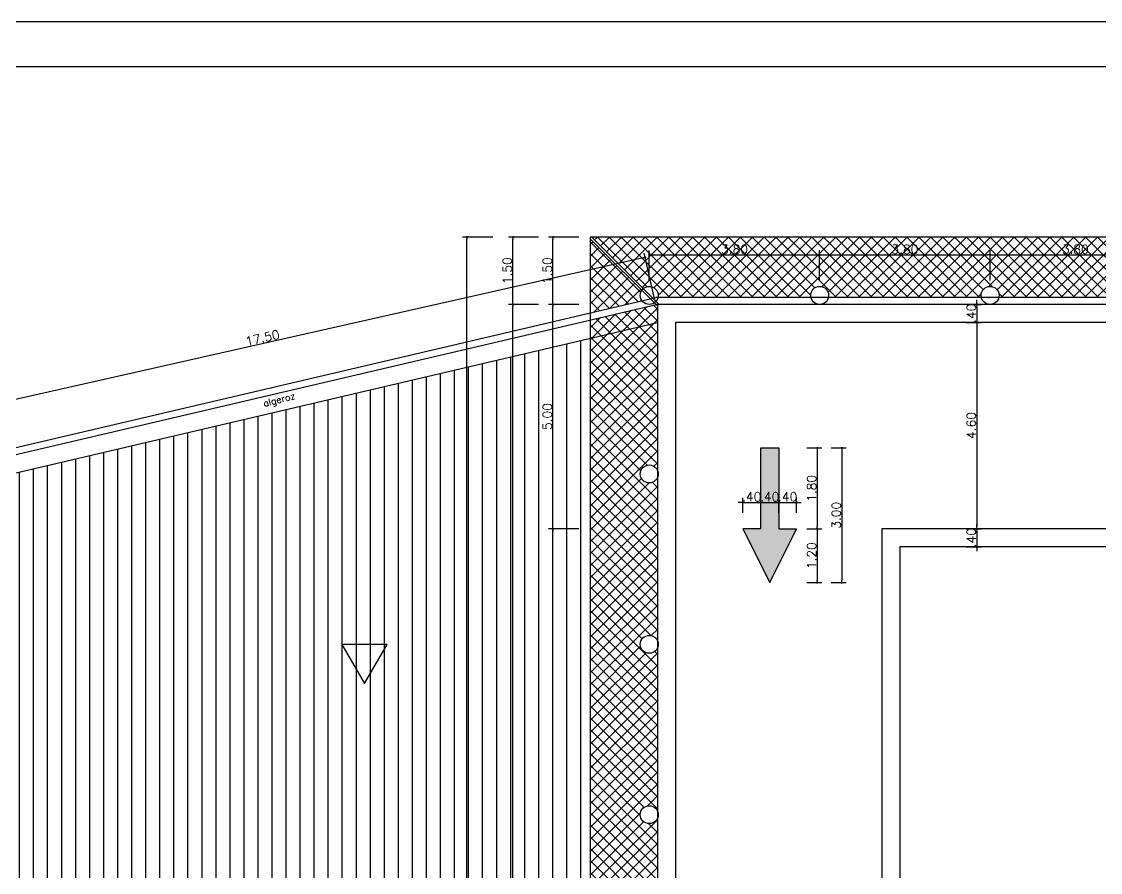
# Model space of a CAD drawing. Header units: millimetres. Extents: x 682 to 1119, y 341 to 434.
# Drawn here: x 819.82 to 843.85, y 406.21 to 425.17 of the extents above; entities that cross this region are included whole.
import ezdxf
from ezdxf.enums import TextEntityAlignment as Align

# ---------------------------------------------------------------- set-up
doc = ezdxf.new("R2010")
doc.units = ezdxf.units.MM
for name, color, linetype in [('AR-ALVENARIA_EM_VISTA-001-C', 1, 'Continuous'), ('AR-ALVENARIA_EM_VISTA-002-C', 2, 'Continuous'), ('AR-ALVENARIA_EM_VISTA-004-C', 4, 'Continuous'), ('AR-COBERTURA_EM_VISTA-002-C', 2, 'Continuous'), ('AR-COTAS-001-C', 1, 'Continuous'), ('AR-PISO_EM_PLANTA-001-C', 1, 'Continuous'), ('hatch', 253, 'Continuous'), ('Linha fina', 8, 'Continuous'), ('PENA_2', 2, 'Continuous'), ('PENA_4', 4, 'Continuous'), ('PENA_6', 5, 'Continuous')]:
    doc.layers.add(name, color=color, linetype=linetype)
for name, color, linetype, lineweight in [('AR-UNIDADE_TEXTO-002', 2, 'Continuous', 20), ('AR-UNIDADE_TEXTO_002', 2, 'Continuous', 20), ('REG60-100', 2, 'Continuous', 20)]:
    doc.layers.add(name, color=color, linetype=linetype, lineweight=lineweight)
doc.styles.add('REGUA60', font='simplex.shx')
doc.styles.add('REGUA80', font='simplex.shx')
doc.styles.add('ROMANS', font='romans')
doc.dimstyles.new('ISO-25_WS', dxfattribs={"dimscale": 0.282828, "dimtxt": 0.8, "dimasz": 2, "dimexe": 0.1, "dimexo": 0.625, "dimgap": 0.325, "dimtad": 1, "dimzin": 4, "dimdsep": 46, "dimtxsty": 'Standard', "dimsah": 1, "dimcen": 2.5, "dimadec": 0, "dimazin": 0, "dimtfac": 1, "dimtdec": 0, "dimtmove": 2, "dimatfit": 3, "dimfxl": 1, "dimtolj": 1, "dimtzin": 0, "dimarcsym": 0})

# ---------------------------------------------------------------- blocks, each defined once
blk = doc.blocks.new('_DOT')
at = {"color": 0, "linetype": 'ByBlock'}
blk.add_line((-0.5, 0), (-1, 0), dxfattribs=at)
at = {"color": 0, "linetype": 'ByBlock', "const_width": 0.5}
blk.add_lwpolyline([(-0.25, 0, 1), (0.25, 0, 1)], format="xyb", close=True, dxfattribs=at)
blk = doc.blocks.new('*D196')
at = {"layer": 'AR-COTAS-001-C', "color": 1, "lineweight": -2}
for p, q in [((830.314, 420.367), (829.639, 420.367)), ((829.739, 387.417), (829.739, 420.317)), ((830.532, 387.367), (829.639, 387.367))]:
    blk.add_line(p, q, dxfattribs=at)
at = {"layer": 'DEFPOINTS', "color": 0}
for p in [(829.739, 420.367), (830.414, 420.367), (830.632, 387.367)]:
    blk.add_point(p, dxfattribs=at)
at = {"layer": 'AR-COTAS-001-C', "color": 1, "lineweight": -2, "xscale": 0.05, "yscale": 0.05, "zscale": 0.05}
for p, rotation in [((829.739, 420.367), 90), ((829.739, 387.367), 270)]:
    blk.add_blockref('_DOT', p, dxfattribs=dict(at, rotation=rotation))
at = {"layer": 'AR-COTAS-001-C', "color": 3, "insert": (829.614, 403.867), "char_height": 0.2, "attachment_point": 5, "rotation": 90, "style": 'ROMANS'}
blk.add_mtext('\\A1;33.00', dxfattribs=at)
blk = doc.blocks.new('*D193')
at = {"layer": 'AR-COTAS-001-C', "color": 1, "lineweight": -2}
for p, q in [((831.337, 418.867), (830.663, 418.867)), ((830.763, 388.917), (830.763, 418.817)), ((831.556, 388.867), (830.663, 388.867))]:
    blk.add_line(p, q, dxfattribs=at)
at = {"layer": 'DEFPOINTS', "color": 0}
for p in [(830.763, 418.867), (831.437, 418.867), (831.656, 388.867)]:
    blk.add_point(p, dxfattribs=at)
at = {"layer": 'AR-COTAS-001-C', "color": 1, "lineweight": -2, "xscale": 0.05, "yscale": 0.05, "zscale": 0.05}
for p, rotation in [((830.763, 418.867), 90), ((830.763, 388.867), 270)]:
    blk.add_blockref('_DOT', p, dxfattribs=dict(at, rotation=rotation))
at = {"layer": 'AR-COTAS-001-C', "color": 3, "insert": (830.638, 403.867), "char_height": 0.2, "attachment_point": 5, "rotation": 90, "style": 'ROMANS'}
blk.add_mtext('\\A1;30.00', dxfattribs=at)
blk = doc.blocks.new('*D181')
at = {"layer": 'AR-COTAS-001-C', "color": 1, "lineweight": -2}
for p, q in [((816.856, 415.014), (815.684, 414.739)), ((821.934, 388.491), (815.793, 414.713)), ((823.021, 388.694), (821.848, 388.419))]:
    blk.add_line(p, q, dxfattribs=at)
at = {"layer": 'DEFPOINTS', "color": 0}
for p in [(816.954, 415.037), (815.781, 414.762), (823.118, 388.717)]:
    blk.add_point(p, dxfattribs=at)
at = {"layer": 'AR-COTAS-001-C', "color": 1, "lineweight": -2, "xscale": 0.05, "yscale": 0.05, "zscale": 0.05}
for p, rotation in [((815.781, 414.762), 103.1822715737634), ((821.946, 388.442), 283.1822715737634)]:
    blk.add_blockref('_DOT', p, dxfattribs=dict(at, rotation=rotation))
at = {"layer": 'AR-COTAS-001-C', "color": 3, "insert": (818.985, 401.631), "char_height": 0.2, "attachment_point": 5, "rotation": 283.1823, "style": 'ROMANS'}
blk.add_mtext('\\A1;27.00', dxfattribs=at)
blk = doc.blocks.new('*D236')
at = {"layer": 'AR-COTAS-001-C', "color": 1, "lineweight": -2}
for p, q in [((835.884, 414.22), (835.884, 414.554)), ((836.284, 414.22), (836.284, 414.554)), ((835.834, 414.454), (835.784, 414.454)), ((835.884, 414.454), (836.284, 414.454)), ((836.334, 414.454), (836.384, 414.454))]:
    blk.add_line(p, q, dxfattribs=at)
at = {"layer": 'DEFPOINTS', "color": 0}
for p in [(836.284, 414.454), (835.884, 414.12), (836.284, 414.12)]:
    blk.add_point(p, dxfattribs=at)
at = {"layer": 'AR-COTAS-001-C', "color": 1, "lineweight": -2, "xscale": 0.05, "yscale": 0.05, "zscale": 0.05}
blk.add_blockref('_DOT', (835.884, 414.454), dxfattribs=at)
at = {"layer": 'AR-COTAS-001-C', "color": 1, "lineweight": -2, "xscale": 0.05, "yscale": 0.05, "zscale": 0.05, "rotation": 180}
blk.add_blockref('_DOT', (836.284, 414.454), dxfattribs=at)
at = {"layer": 'AR-COTAS-001-C', "color": 3, "insert": (836.084, 414.579), "char_height": 0.2, "attachment_point": 5, "style": 'ROMANS'}
blk.add_mtext('\\A1;.40', dxfattribs=at)
blk = doc.blocks.new('*D234')
at = {"layer": 'AR-COTAS-001-C', "color": 1, "lineweight": -2}
for p, q in [((836.284, 414.22), (836.284, 414.554)), ((836.684, 414.22), (836.684, 414.554)), ((836.234, 414.454), (836.184, 414.454)), ((836.284, 414.454), (836.684, 414.454)), ((836.734, 414.454), (836.784, 414.454))]:
    blk.add_line(p, q, dxfattribs=at)
at = {"layer": 'DEFPOINTS', "color": 0}
for p in [(836.684, 414.454), (836.284, 414.12), (836.684, 414.12)]:
    blk.add_point(p, dxfattribs=at)
at = {"layer": 'AR-COTAS-001-C', "color": 1, "lineweight": -2, "xscale": 0.05, "yscale": 0.05, "zscale": 0.05}
blk.add_blockref('_DOT', (836.284, 414.454), dxfattribs=at)
at = {"layer": 'AR-COTAS-001-C', "color": 1, "lineweight": -2, "xscale": 0.05, "yscale": 0.05, "zscale": 0.05, "rotation": 180}
blk.add_blockref('_DOT', (836.684, 414.454), dxfattribs=at)
at = {"layer": 'AR-COTAS-001-C', "color": 3, "insert": (836.484, 414.579), "char_height": 0.2, "attachment_point": 5, "style": 'ROMANS'}
blk.add_mtext('\\A1;.40', dxfattribs=at)
blk = doc.blocks.new('*D195')
at = {"layer": 'AR-COTAS-001-C', "color": 1, "lineweight": -2}
for p, q in [((833.801, 419.396), (833.801, 420.071)), ((837.596, 419.396), (837.596, 420.071)), ((833.851, 419.971), (837.546, 419.971))]:
    blk.add_line(p, q, dxfattribs=at)
at = {"layer": 'DEFPOINTS', "color": 0}
for p in [(837.596, 419.971), (833.801, 419.296), (837.596, 419.296)]:
    blk.add_point(p, dxfattribs=at)
at = {"layer": 'AR-COTAS-001-C', "color": 1, "lineweight": -2, "xscale": 0.05, "yscale": 0.05, "zscale": 0.05, "rotation": 180}
blk.add_blockref('_DOT', (833.801, 419.971), dxfattribs=at)
at = {"layer": 'AR-COTAS-001-C', "color": 1, "lineweight": -2, "xscale": 0.05, "yscale": 0.05, "zscale": 0.05}
blk.add_blockref('_DOT', (837.596, 419.971), dxfattribs=at)
at = {"layer": 'AR-COTAS-001-C', "color": 3, "insert": (835.699, 420.096), "char_height": 0.2, "attachment_point": 5, "style": 'ROMANS'}
blk.add_mtext('\\A1;3.80', dxfattribs=at)
blk = doc.blocks.new('*D186')
at = {"layer": 'AR-COTAS-001-C', "color": 1, "lineweight": -2}
for p, q in [((832.23, 413.867), (831.556, 413.867)), ((831.656, 393.917), (831.656, 413.817)), ((832.23, 393.867), (831.556, 393.867))]:
    blk.add_line(p, q, dxfattribs=at)
at = {"layer": 'DEFPOINTS', "color": 0}
for p in [(831.656, 413.867), (832.33, 413.867), (832.33, 393.867)]:
    blk.add_point(p, dxfattribs=at)
at = {"layer": 'AR-COTAS-001-C', "color": 1, "lineweight": -2, "xscale": 0.05, "yscale": 0.05, "zscale": 0.05}
for p, rotation in [((831.656, 413.867), 90), ((831.656, 393.867), 270)]:
    blk.add_blockref('_DOT', p, dxfattribs=dict(at, rotation=rotation))
at = {"layer": 'AR-COTAS-001-C', "color": 3, "insert": (831.531, 403.867), "char_height": 0.2, "attachment_point": 5, "rotation": 90, "style": 'ROMANS'}
blk.add_mtext('\\A1;20.00', dxfattribs=at)
blk = doc.blocks.new('*D182')
at = {"layer": 'AR-COTAS-001-C', "color": 1, "lineweight": -2}
for p, q in [((833.925, 418.964), (833.689, 420.01)), ((833.662, 419.902), (816.767, 416.094)), ((816.932, 415.134), (816.696, 416.18))]:
    blk.add_line(p, q, dxfattribs=at)
at = {"layer": 'DEFPOINTS', "color": 0}
for p in [(833.947, 418.867), (816.718, 416.083), (816.954, 415.037)]:
    blk.add_point(p, dxfattribs=at)
at = {"layer": 'AR-COTAS-001-C', "color": 1, "lineweight": -2, "xscale": 0.05, "yscale": 0.05, "zscale": 0.05}
for p, rotation in [((833.711, 419.913), 12.70188834026774), ((816.718, 416.083), 192.7018883402677)]:
    blk.add_blockref('_DOT', p, dxfattribs=dict(at, rotation=rotation))
at = {"layer": 'AR-COTAS-001-C', "color": 3, "insert": (825.187, 418.12), "char_height": 0.2, "attachment_point": 5, "rotation": 12.7019, "style": 'ROMANS'}
blk.add_mtext('\\A1;17.50', dxfattribs=at)
blk = doc.blocks.new('*D187')
at = {"layer": 'AR-COTAS-001-C', "color": 1, "lineweight": -2}
for p, q in [((832.23, 418.867), (831.556, 418.867)), ((831.656, 413.917), (831.656, 418.817)), ((832.23, 413.867), (831.556, 413.867))]:
    blk.add_line(p, q, dxfattribs=at)
at = {"layer": 'DEFPOINTS', "color": 0}
for p in [(831.656, 418.867), (832.33, 418.867), (832.33, 413.867)]:
    blk.add_point(p, dxfattribs=at)
at = {"layer": 'AR-COTAS-001-C', "color": 1, "lineweight": -2, "xscale": 0.05, "yscale": 0.05, "zscale": 0.05}
for p, rotation in [((831.656, 418.867), 90), ((831.656, 413.867), 270)]:
    blk.add_blockref('_DOT', p, dxfattribs=dict(at, rotation=rotation))
at = {"layer": 'AR-COTAS-001-C', "color": 3, "insert": (831.531, 416.367), "char_height": 0.2, "attachment_point": 5, "rotation": 90, "style": 'ROMANS'}
blk.add_mtext('\\A1;5.00', dxfattribs=at)
blk = doc.blocks.new('INDUNI1')
at = {"color": 0, "style": 'REGUA80', "flags": 8}
blk.add_attdef('NOME2', text='', height=1.8, dxfattribs=at).set_placement((0, -3.53), align=Align.CENTER)
at = {"layer": 'AR-UNIDADE_TEXTO_002', "style": 'REGUA60', "width": 1.2}
blk.add_attdef('AREA', text='', height=1.2, dxfattribs=at).set_placement((0, -5.8), align=Align.CENTER)
at = {"layer": 'AR-UNIDADE_TEXTO_002', "style": 'REGUA60', "width": 1.2, "flags": 8}
for tag, p in [('PISO', (0, -7.94)), ('REVPAR', (0, -9.97)), ('PEDIR', (0, -12.07))]:
    blk.add_attdef(tag, text='', height=1.2, dxfattribs=at).set_placement(p, align=Align.CENTER)
at = {"layer": 'REG60-100', "color": 0, "style": 'REGUA80', "flags": 8}
blk.add_attdef('NOME1', text='', height=1.8, dxfattribs=at).set_placement((0, -0.55), align=Align.CENTER)
blk = doc.blocks.new('*D207')
at = {"layer": 'AR-COTAS-001-C', "color": 1, "lineweight": -2}
for p, q in [((832.23, 420.367), (831.556, 420.367)), ((831.656, 418.917), (831.656, 420.317)), ((832.23, 418.867), (831.556, 418.867))]:
    blk.add_line(p, q, dxfattribs=at)
at = {"layer": 'DEFPOINTS', "color": 0}
for p in [(831.656, 420.367), (832.33, 420.367), (832.33, 418.867)]:
    blk.add_point(p, dxfattribs=at)
at = {"layer": 'AR-COTAS-001-C', "color": 1, "lineweight": -2, "xscale": 0.05, "yscale": 0.05, "zscale": 0.05}
for p, rotation in [((831.656, 420.367), 90), ((831.656, 418.867), 270)]:
    blk.add_blockref('_DOT', p, dxfattribs=dict(at, rotation=rotation))
at = {"layer": 'AR-COTAS-001-C', "color": 3, "insert": (831.531, 419.617), "char_height": 0.2, "attachment_point": 5, "rotation": 90, "style": 'ROMANS'}
blk.add_mtext('\\A1;1.50', dxfattribs=at)
blk = doc.blocks.new('*D205')
at = {"layer": 'AR-COTAS-001-C', "color": 1, "lineweight": -2}
for p, q in [((831.337, 420.367), (830.663, 420.367)), ((830.763, 418.917), (830.763, 420.317)), ((831.337, 418.867), (830.663, 418.867))]:
    blk.add_line(p, q, dxfattribs=at)
at = {"layer": 'DEFPOINTS', "color": 0}
for p in [(830.763, 420.367), (831.437, 420.367), (831.437, 418.867)]:
    blk.add_point(p, dxfattribs=at)
at = {"layer": 'AR-COTAS-001-C', "color": 1, "lineweight": -2, "xscale": 0.05, "yscale": 0.05, "zscale": 0.05}
for p, rotation in [((830.763, 420.367), 90), ((830.763, 418.867), 270)]:
    blk.add_blockref('_DOT', p, dxfattribs=dict(at, rotation=rotation))
at = {"layer": 'AR-COTAS-001-C', "color": 3, "insert": (830.638, 419.617), "char_height": 0.2, "attachment_point": 5, "rotation": 90, "style": 'ROMANS'}
blk.add_mtext('\\A1;1.50', dxfattribs=at)
blk = doc.blocks.new('*D241')
at = {"layer": 'AR-COTAS-001-C', "color": 1, "lineweight": -2}
for p, q in [((840.863, 418.467), (841.197, 418.467)), ((841.097, 418.417), (841.097, 413.917)), ((840.863, 413.867), (841.197, 413.867))]:
    blk.add_line(p, q, dxfattribs=at)
at = {"layer": 'DEFPOINTS', "color": 0}
for p in [(840.763, 418.467), (840.763, 413.867), (841.097, 413.867)]:
    blk.add_point(p, dxfattribs=at)
at = {"layer": 'AR-COTAS-001-C', "color": 1, "lineweight": -2, "xscale": 0.05, "yscale": 0.05, "zscale": 0.05}
for p, rotation in [((841.097, 418.467), 90), ((841.097, 413.867), 270)]:
    blk.add_blockref('_DOT', p, dxfattribs=dict(at, rotation=rotation))
at = {"layer": 'AR-COTAS-001-C', "color": 3, "insert": (840.972, 416.167), "char_height": 0.2, "attachment_point": 5, "rotation": 90, "style": 'ROMANS'}
blk.add_mtext('\\A1;4.60', dxfattribs=at)
blk = doc.blocks.new('*D239')
at = {"layer": 'AR-COTAS-001-C', "color": 1, "lineweight": -2}
for p, q in [((837.856, 415.667), (838.189, 415.667)), ((838.089, 415.617), (838.089, 412.717)), ((837.856, 412.667), (838.189, 412.667))]:
    blk.add_line(p, q, dxfattribs=at)
at = {"layer": 'DEFPOINTS', "color": 0}
for p in [(837.756, 415.667), (837.756, 412.667), (838.089, 412.667)]:
    blk.add_point(p, dxfattribs=at)
at = {"layer": 'AR-COTAS-001-C', "color": 1, "lineweight": -2, "xscale": 0.05, "yscale": 0.05, "zscale": 0.05}
for p, rotation in [((838.089, 415.667), 90), ((838.089, 412.667), 270)]:
    blk.add_blockref('_DOT', p, dxfattribs=dict(at, rotation=rotation))
at = {"layer": 'AR-COTAS-001-C', "color": 3, "insert": (837.964, 414.167), "char_height": 0.2, "attachment_point": 5, "rotation": 90, "style": 'ROMANS'}
blk.add_mtext('\\A1;3.00', dxfattribs=at)
blk = doc.blocks.new('*D238')
at = {"layer": 'AR-COTAS-001-C', "color": 1, "lineweight": -2}
for p, q in [((837.31, 415.667), (837.644, 415.667)), ((837.544, 415.617), (837.544, 413.917)), ((837.31, 413.867), (837.644, 413.867))]:
    blk.add_line(p, q, dxfattribs=at)
at = {"layer": 'DEFPOINTS', "color": 0}
for p in [(837.21, 415.667), (837.21, 413.867), (837.544, 413.867)]:
    blk.add_point(p, dxfattribs=at)
at = {"layer": 'AR-COTAS-001-C', "color": 1, "lineweight": -2, "xscale": 0.05, "yscale": 0.05, "zscale": 0.05}
for p, rotation in [((837.544, 415.667), 90), ((837.544, 413.867), 270)]:
    blk.add_blockref('_DOT', p, dxfattribs=dict(at, rotation=rotation))
at = {"layer": 'AR-COTAS-001-C', "color": 3, "insert": (837.419, 414.767), "char_height": 0.2, "attachment_point": 5, "rotation": 90, "style": 'ROMANS'}
blk.add_mtext('\\A1;1.80', dxfattribs=at)
blk = doc.blocks.new('*D240')
at = {"layer": 'AR-COTAS-001-C', "color": 1, "lineweight": -2}
for p, q in [((840.863, 413.867), (841.197, 413.867)), ((841.097, 413.917), (841.097, 413.967)), ((841.097, 413.867), (841.097, 413.467)), ((840.863, 413.467), (841.197, 413.467)), ((841.097, 413.417), (841.097, 413.367))]:
    blk.add_line(p, q, dxfattribs=at)
at = {"layer": 'DEFPOINTS', "color": 0}
for p in [(840.763, 413.867), (840.763, 413.467), (841.097, 413.467)]:
    blk.add_point(p, dxfattribs=at)
at = {"layer": 'AR-COTAS-001-C', "color": 1, "lineweight": -2, "xscale": 0.05, "yscale": 0.05, "zscale": 0.05}
for p, rotation in [((841.097, 413.867), 270), ((841.097, 413.467), 90)]:
    blk.add_blockref('_DOT', p, dxfattribs=dict(at, rotation=rotation))
at = {"layer": 'AR-COTAS-001-C', "color": 3, "insert": (840.972, 413.667), "char_height": 0.2, "attachment_point": 5, "rotation": 90, "style": 'ROMANS'}
blk.add_mtext('\\A1;.40', dxfattribs=at)
blk = doc.blocks.new('*D237')
at = {"layer": 'AR-COTAS-001-C', "color": 1, "lineweight": -2}
for p, q in [((837.31, 413.867), (837.644, 413.867)), ((837.544, 413.817), (837.544, 412.717)), ((837.31, 412.667), (837.644, 412.667))]:
    blk.add_line(p, q, dxfattribs=at)
at = {"layer": 'DEFPOINTS', "color": 0}
for p in [(837.21, 413.867), (837.21, 412.667), (837.544, 412.667)]:
    blk.add_point(p, dxfattribs=at)
at = {"layer": 'AR-COTAS-001-C', "color": 1, "lineweight": -2, "xscale": 0.05, "yscale": 0.05, "zscale": 0.05}
for p, rotation in [((837.544, 413.867), 90), ((837.544, 412.667), 270)]:
    blk.add_blockref('_DOT', p, dxfattribs=dict(at, rotation=rotation))
at = {"layer": 'AR-COTAS-001-C', "color": 3, "insert": (837.419, 413.267), "char_height": 0.2, "attachment_point": 5, "rotation": 90, "style": 'ROMANS'}
blk.add_mtext('\\A1;1.20', dxfattribs=at)
blk = doc.blocks.new('*D235')
at = {"layer": 'AR-COTAS-001-C', "color": 1, "lineweight": -2}
for p, q in [((836.684, 414.22), (836.684, 414.554)), ((837.084, 414.22), (837.084, 414.554)), ((836.634, 414.454), (836.584, 414.454)), ((836.684, 414.454), (837.084, 414.454)), ((837.134, 414.454), (837.184, 414.454))]:
    blk.add_line(p, q, dxfattribs=at)
at = {"layer": 'DEFPOINTS', "color": 0}
for p in [(837.084, 414.454), (836.684, 414.12), (837.084, 414.12)]:
    blk.add_point(p, dxfattribs=at)
at = {"layer": 'AR-COTAS-001-C', "color": 1, "lineweight": -2, "xscale": 0.05, "yscale": 0.05, "zscale": 0.05}
blk.add_blockref('_DOT', (836.684, 414.454), dxfattribs=at)
at = {"layer": 'AR-COTAS-001-C', "color": 1, "lineweight": -2, "xscale": 0.05, "yscale": 0.05, "zscale": 0.05, "rotation": 180}
blk.add_blockref('_DOT', (837.084, 414.454), dxfattribs=at)
at = {"layer": 'AR-COTAS-001-C', "color": 3, "insert": (836.884, 414.579), "char_height": 0.2, "attachment_point": 5, "style": 'ROMANS'}
blk.add_mtext('\\A1;.40', dxfattribs=at)
blk = doc.blocks.new('*D201')
at = {"layer": 'AR-COTAS-001-C', "color": 1, "lineweight": -2}
for p, q in [((841.392, 419.396), (841.392, 420.071)), ((845.188, 419.396), (845.188, 420.071)), ((841.442, 419.971), (845.138, 419.971))]:
    blk.add_line(p, q, dxfattribs=at)
at = {"layer": 'DEFPOINTS', "color": 0}
for p in [(845.188, 419.971), (841.392, 419.296), (845.188, 419.296)]:
    blk.add_point(p, dxfattribs=at)
at = {"layer": 'AR-COTAS-001-C', "color": 1, "lineweight": -2, "xscale": 0.05, "yscale": 0.05, "zscale": 0.05, "rotation": 180}
blk.add_blockref('_DOT', (841.392, 419.971), dxfattribs=at)
at = {"layer": 'AR-COTAS-001-C', "color": 1, "lineweight": -2, "xscale": 0.05, "yscale": 0.05, "zscale": 0.05}
blk.add_blockref('_DOT', (845.188, 419.971), dxfattribs=at)
at = {"layer": 'AR-COTAS-001-C', "color": 3, "insert": (843.29, 420.096), "char_height": 0.2, "attachment_point": 5, "style": 'ROMANS'}
blk.add_mtext('\\A1;3.80', dxfattribs=at)
blk = doc.blocks.new('*D242')
at = {"layer": 'AR-COTAS-001-C', "color": 1, "lineweight": -2}
for p, q in [((840.863, 418.867), (841.197, 418.867)), ((841.097, 418.917), (841.097, 418.967)), ((841.097, 418.867), (841.097, 418.467)), ((840.863, 418.467), (841.197, 418.467)), ((841.097, 418.417), (841.097, 418.367))]:
    blk.add_line(p, q, dxfattribs=at)
at = {"layer": 'DEFPOINTS', "color": 0}
for p in [(840.763, 418.867), (840.763, 418.467), (841.097, 418.467)]:
    blk.add_point(p, dxfattribs=at)
at = {"layer": 'AR-COTAS-001-C', "color": 1, "lineweight": -2, "xscale": 0.05, "yscale": 0.05, "zscale": 0.05}
for p, rotation in [((841.097, 418.867), 270), ((841.097, 418.467), 90)]:
    blk.add_blockref('_DOT', p, dxfattribs=dict(at, rotation=rotation))
at = {"layer": 'AR-COTAS-001-C', "color": 3, "insert": (840.972, 418.667), "char_height": 0.2, "attachment_point": 5, "rotation": 90, "style": 'ROMANS'}
blk.add_mtext('\\A1;.40', dxfattribs=at)
blk = doc.blocks.new('*D200')
at = {"layer": 'AR-COTAS-001-C', "color": 1, "lineweight": -2}
for p, q in [((837.596, 419.396), (837.596, 420.071)), ((841.392, 419.396), (841.392, 420.071)), ((837.646, 419.971), (841.342, 419.971))]:
    blk.add_line(p, q, dxfattribs=at)
at = {"layer": 'DEFPOINTS', "color": 0}
for p in [(841.392, 419.971), (837.596, 419.296), (841.392, 419.296)]:
    blk.add_point(p, dxfattribs=at)
at = {"layer": 'AR-COTAS-001-C', "color": 1, "lineweight": -2, "xscale": 0.05, "yscale": 0.05, "zscale": 0.05, "rotation": 180}
blk.add_blockref('_DOT', (837.596, 419.971), dxfattribs=at)
at = {"layer": 'AR-COTAS-001-C', "color": 1, "lineweight": -2, "xscale": 0.05, "yscale": 0.05, "zscale": 0.05}
blk.add_blockref('_DOT', (841.392, 419.971), dxfattribs=at)
at = {"layer": 'AR-COTAS-001-C', "color": 3, "insert": (839.494, 420.096), "char_height": 0.2, "attachment_point": 5, "style": 'ROMANS'}
blk.add_mtext('\\A1;3.80', dxfattribs=at)

msp = doc.modelspace()

# ---------------------------------------------------------------- hatches: boundary and pattern name
at = {"layer": 'AR-COBERTURA_EM_VISTA-002-C', "linetype": 'ByBlock', "ltscale": 5}
h = msp.add_hatch(dxfattribs=at)
h.set_pattern_fill('ANSI31', color=1, scale=2.5, angle=45, style=0)
h.set_pattern_definition([(90, (435.4025, 427.31824), (-0.3125, 6e-17), [])])
h.paths.add_polyline_path([(832.484, 405.033), (832.484, 405.29), (823.794, 403.255), (824.891, 403.255)])
h.paths.add_polyline_path([(832.484, 404.109), (832.484, 404.263), (828.179, 403.255), (828.837, 403.255)], flags=17)
h.paths.add_polyline_path([(832.484, 404.263), (832.484, 404.52), (827.083, 403.255), (828.179, 403.255)])
h.paths.add_polyline_path([(832.484, 403.255), (832.484, 404.109), (828.837, 403.255)], flags=16)
h.paths.add_polyline_path([(831.381, 416.012), (831.381, 416.722), (831.681, 416.722), (831.681, 416.012)], flags=24)
h.paths.add_polyline_path([(831.381, 391.012), (831.381, 391.722), (831.681, 391.722), (831.681, 391.012)], flags=24)
h.paths.add_polyline_path([(831.381, 403.417), (831.381, 404.317), (831.681, 404.317), (831.681, 403.417)], flags=25)
h.paths.add_polyline_path([(830.488, 403.417), (830.488, 404.317), (830.788, 404.317), (830.788, 403.417)], flags=25)
h.paths.add_polyline_path([(829.464, 403.417), (829.464, 404.317), (829.764, 404.317), (829.764, 403.417)], flags=25)
h.paths.add_polyline_path([(823.554, 389.267), (832.484, 389.267), (832.484, 403.255), (828.837, 403.255), (820.723, 401.354)])
h.paths.add_polyline_path([(820.632, 401.744), (820.689, 401.5), (828.179, 403.255), (827.083, 403.255)])
h.paths.add_polyline_path([(820.689, 401.5), (820.723, 401.354), (828.837, 403.255), (828.179, 403.255)])
h.paths.add_polyline_path([(817.615, 414.627), (820.278, 403.255), (823.137, 403.255), (832.484, 405.444), (832.484, 418.109)])
h.paths.add_polyline_path([(820.278, 403.255), (820.427, 402.62), (823.137, 403.255)])
h.paths.add_polyline_path([(820.461, 402.474), (820.518, 402.23), (824.891, 403.255), (823.794, 403.255)])
h.paths.add_polyline_path([(820.427, 402.62), (820.461, 402.474), (823.794, 403.255), (823.137, 403.255)])
at = {"layer": 'hatch', "linetype": 'ByBlock', "ltscale": 5}
msp.add_hatch(color=256, dxfattribs=at).paths.add_polyline_path([(836.684, 415.667), (836.284, 415.667), (836.284, 413.867), (835.884, 413.867), (836.484, 412.667), (837.084, 413.867), (836.684, 413.867)])
at = {"layer": 'Linha fina', "linetype": 'ByBlock', "ltscale": 5}
h = msp.add_hatch(dxfattribs=at)
h.set_pattern_fill('ANSI37', color=256, scale=1.5, style=0)
h.set_pattern_definition([(45, (432.1159, 435.08179), (-0.13258252, 0.13258252), []), (135, (432.1159, 435.08179), (-0.13258252, -0.13258252), [])])
h.paths.add_polyline_path([(833.984, 411.213, -0.814165), (833.601, 411.292, -0.814165), (833.984, 411.371), (833.984, 415.008, -0.814165), (833.601, 415.088, -0.814165), (833.984, 415.167), (833.984, 418.831), (833.952, 418.864), (832.484, 418.52), (832.484, 403.255), (833.984, 403.255), (833.984, 403.621, -0.814165), (833.601, 403.7, -0.814165), (833.984, 403.78), (833.984, 407.417, -0.814165), (833.601, 407.496, -0.814165), (833.984, 407.575)])
h.paths.add_polyline_path([(832.484, 420.331), (832.484, 418.674), (833.642, 418.945, -0.164838), (833.601, 419.067, -0.151314), (833.636, 419.18)])
h.paths.add_polyline_path([(839.055, 420.367), (832.52, 420.367), (833.669, 419.217, -0.64443), (834.001, 419.067, -0.063445), (833.994, 419.017), (837.403, 419.017, -0.063445), (837.396, 419.067, -1), (837.796, 419.067, -0.063445), (837.79, 419.017), (839.055, 419.017)])
h.paths.add_polyline_path([(848.916, 420.367), (839.055, 420.367), (839.055, 419.017), (841.199, 419.017, -0.063445), (841.192, 419.067, -1), (841.592, 419.067, -0.063445), (841.586, 419.017), (844.995, 419.017, -0.063445), (844.988, 419.067, -1), (845.388, 419.067, -0.063445), (845.382, 419.017), (848.791, 419.017, -0.063445), (848.784, 419.067, -0.315037), (848.916, 419.255)])
h.paths.add_polyline_path([(865.449, 420.367), (848.916, 420.367), (848.916, 419.255, -0.52087), (849.184, 419.067, -0.063445), (849.178, 419.017), (852.586, 419.017, -0.063445), (852.58, 419.067, -1), (852.98, 419.067, -0.063445), (852.974, 419.017), (856.382, 419.017, -0.063445), (856.376, 419.067, -1), (856.776, 419.067, -0.063445), (856.77, 419.017), (860.178, 419.017, -0.063445), (860.172, 419.067, -1), (860.572, 419.067, -0.063445), (860.565, 419.017), (863.974, 419.017, -0.063445), (863.968, 419.067, -0.64443), (864.299, 419.217)])
h.paths.add_polyline_path([(865.484, 418.867), (864.02, 418.867), (863.984, 418.831), (863.984, 415.167, -0.814165), (864.368, 415.088, -0.814165), (863.984, 415.008), (863.984, 414.817), (870.287, 414.817), (870.287, 416.317), (865.484, 416.317)])
h.paths.add_polyline_path([(870.026, 411.517), (863.984, 411.517), (863.984, 411.371, -0.814165), (864.368, 411.292, -0.814165), (863.984, 411.213), (863.984, 407.575, -0.814165), (864.368, 407.496, -0.814165), (863.984, 407.417), (863.984, 403.78, -0.814165), (864.368, 403.7, -0.814165), (863.984, 403.621), (863.984, 403.255), (865.484, 403.255), (865.484, 410.017), (870.026, 410.017)])
h.paths.add_polyline_path([(865.484, 403.255), (863.984, 403.255), (863.984, 399.984, -0.814165), (864.368, 399.904, -0.814165), (863.984, 399.825), (863.984, 396.188, -0.814165), (864.368, 396.108, -0.814165), (863.984, 396.029), (863.984, 392.392, -0.814165), (864.368, 392.313, -0.814165), (863.984, 392.233), (863.984, 388.902), (864.02, 388.867), (865.484, 388.867)])
h.paths.add_polyline_path([(865.484, 388.717), (864.361, 388.717, -0.063445), (864.368, 388.667, -0.151314), (864.333, 388.554), (865.484, 387.402)])
h.paths.add_polyline_path([(864.299, 388.516, -0.64443), (863.968, 388.667, -0.063445), (863.974, 388.717), (860.565, 388.717, -0.063445), (860.572, 388.667, -1), (860.172, 388.667, -0.063445), (860.178, 388.717), (856.77, 388.717, -0.063445), (856.776, 388.667, -1), (856.376, 388.667, -0.063445), (856.382, 388.717), (852.974, 388.717, -0.063445), (852.98, 388.667, -1), (852.58, 388.667, -0.063445), (852.586, 388.717), (849.178, 388.717, -0.063445), (849.184, 388.667, -0.52087), (848.916, 388.479), (848.916, 387.367), (865.449, 387.367)])
h.paths.add_polyline_path([(848.916, 388.479, -0.315037), (848.784, 388.667, -0.063445), (848.791, 388.717), (845.382, 388.717, -0.063445), (845.388, 388.667, -1), (844.988, 388.667, -0.063445), (844.995, 388.717), (841.586, 388.717, -0.063445), (841.592, 388.667, -1), (841.192, 388.667, -0.063445), (841.199, 388.717), (839.055, 388.717), (839.055, 387.367), (848.916, 387.367)])
h.paths.add_polyline_path([(839.055, 388.717), (837.79, 388.717, -0.063445), (837.796, 388.667, -1), (837.396, 388.667, -0.063445), (837.403, 388.717), (833.994, 388.717, -0.063445), (834.001, 388.667, -0.64443), (833.669, 388.516), (832.52, 387.367), (839.055, 387.367)])
h.paths.add_polyline_path([(833.636, 388.554, -0.151314), (833.601, 388.667, -0.063445), (833.607, 388.717), (832.484, 388.717), (832.484, 387.402)])
h.paths.add_polyline_path([(833.984, 392.233, -0.814165), (833.601, 392.313, -0.814165), (833.984, 392.392), (833.984, 396.029, -0.814165), (833.601, 396.108, -0.814165), (833.984, 396.188), (833.984, 399.825, -0.814165), (833.601, 399.904, -0.814165), (833.984, 399.984), (833.984, 403.255), (832.484, 403.255), (832.484, 388.867), (833.949, 388.867), (833.984, 388.902)])
h.paths.add_polyline_path([(837.79, 388.717), (839.055, 388.717), (839.055, 388.867), (834.02, 388.867), (833.951, 388.798, -0.116919), (833.994, 388.717), (837.403, 388.717, -0.773989)])
h.paths.add_polyline_path([(841.586, 388.717), (844.995, 388.717, -0.773989), (845.382, 388.717), (848.791, 388.717, -0.246661), (848.916, 388.854), (848.916, 388.867), (839.055, 388.867), (839.055, 388.717), (841.199, 388.717, -0.773989)])
h.paths.add_polyline_path([(852.974, 388.717), (856.382, 388.717, -0.773989), (856.77, 388.717), (860.178, 388.717, -0.773989), (860.565, 388.717), (863.974, 388.717, -0.116919), (864.017, 388.798), (863.949, 388.867), (848.916, 388.867), (848.916, 388.854, -0.442792), (849.178, 388.717), (852.586, 388.717, -0.773989)])

# ---------------------------------------------------------------- linework, layer by layer
at = {"layer": 'AR-ALVENARIA_EM_VISTA-001-C', "linetype": 'Continuous'}
for p, q in [((832.484, 420.331), (833.984, 418.831)), ((832.52, 420.367), (834.02, 418.867))]:
    msp.add_line(p, q, dxfattribs=at)
msp.add_lwpolyline([(870.307, 416.317), (865.484, 416.317), (865.484, 420.367), (832.484, 420.367), (832.484, 387.367), (865.484, 387.367), (865.484, 410.017), (870.307, 410.017)], dxfattribs=at)
at = {"layer": 'AR-ALVENARIA_EM_VISTA-002-C'}
msp.add_line((817.615, 414.627), (833.984, 418.461), dxfattribs=at)
at = {"layer": 'AR-ALVENARIA_EM_VISTA-004-C'}
for p, q in [((816.954, 415.037), (833.947, 419.017)), ((817.134, 414.925), (833.964, 418.867)), ((870.287, 419.017), (833.947, 419.017)), ((870.287, 418.867), (833.964, 418.867))]:
    msp.add_line(p, q, dxfattribs=at)
at = {"layer": 'AR-ALVENARIA_EM_VISTA-004-C', "linetype": 'Continuous'}
msp.add_lwpolyline([(833.984, 388.867), (863.984, 388.867), (863.984, 418.867), (833.984, 418.867)], close=True, dxfattribs=at)
at = {"layer": 'AR-ALVENARIA_EM_VISTA-004-C', "linetype": 'ByBlock', "ltscale": 5}
msp.add_lwpolyline([(827.457, 410.416), (827.962, 411.291), (826.952, 411.291)], close=True, dxfattribs=at)
at = {"layer": 'AR-PISO_EM_PLANTA-001-C', "linetype": 'Continuous'}
for p, q in [((836.284, 413.867), (836.284, 415.667)), ((836.284, 415.667), (836.684, 415.667)), ((836.684, 415.667), (836.684, 413.867)), ((835.884, 413.867), (836.484, 412.667)), ((836.284, 413.867), (835.884, 413.867)), ((836.484, 412.667), (837.084, 413.867)), ((836.684, 413.867), (837.084, 413.867))]:
    msp.add_line(p, q, dxfattribs=at)
for points in [[(834.384, 389.267), (863.584, 389.267), (863.584, 418.467), (834.384, 418.467)], [(838.984, 393.867), (858.984, 393.867), (858.984, 413.867), (838.984, 413.867)], [(839.384, 394.267), (858.584, 394.267), (858.584, 413.467), (839.384, 413.467)]]:
    msp.add_lwpolyline(points, close=True, dxfattribs=at)
at = {"layer": 'Linha fina', "linetype": 'ByBlock', "ltscale": 5}
for p, q in [((833.984, 418.867), (833.952, 418.867)), ((833.984, 418.717), (833.969, 418.717))]:
    msp.add_line(p, q, dxfattribs=at)
at = {"layer": 'PENA_2'}
msp.add_line((779.514, 425.169), (899.514, 425.169), dxfattribs=at)
at = {"layer": 'PENA_4', "linetype": 'Continuous', "ltscale": 0.8}
for centre in [(833.801, 419.067), (837.596, 419.067), (841.392, 419.067), (833.801, 415.088), (833.801, 411.292), (833.801, 407.496)]:
    msp.add_circle(centre, 0.2, dxfattribs=at)
at = {"layer": 'PENA_6'}
msp.add_line((782.036, 424.169), (898.514, 424.169), dxfattribs=at)

# ---------------------------------------------------------------- block references
at = {"layer": 'AR-UNIDADE_TEXTO-002'}
ref = msp.add_blockref('INDUNI1', (825.565, 416.719), dxfattribs=dict(at, xscale=-0.08333333333571435, yscale=0.08333333333325754, zscale=0.08333333333333334, rotation=14.55860327371675))
ref.add_attrib('NOME1', 'algeroz', dxfattribs={"color": 0, "height": 0.15, "rotation": 14.5586, "style": 'REGUA80', "flags": 8}).set_placement((825.577, 416.674), align=Align.CENTER)

# ---------------------------------------------------------------- dimensions: what is measured, and where the dimension line sits
at = {"layer": 'AR-COTAS-001-C', "ltscale": 5}
for base, p1, p2, angle, picture, middle in [((829.739, 420.367), (830.632, 387.367), (830.414, 420.367), 90, '*D196', (829.614, 403.867)), ((830.763, 420.367), (831.437, 418.867), (831.437, 420.367), 90, '*D205', (830.638, 419.617)), ((831.656, 420.367), (832.33, 418.867), (832.33, 420.367), 90, '*D207', (831.531, 419.617)), ((830.763, 418.867), (831.656, 388.867), (831.437, 418.867), 90, '*D193', (830.638, 403.867)), ((831.656, 418.867), (832.33, 413.867), (832.33, 418.867), 90, '*D187', (831.531, 416.367)), ((841.097, 418.467), (840.763, 418.867), (840.763, 418.467), 270, '*D242', (840.972, 418.667)), ((841.097, 413.867), (840.763, 418.467), (840.763, 413.867), 270, '*D241', (840.972, 416.167)), ((837.544, 413.867), (837.21, 415.667), (837.21, 413.867), 270, '*D238', (837.419, 414.767)), ((838.089, 412.667), (837.756, 415.667), (837.756, 412.667), 270, '*D239', (837.964, 414.167)), ((831.656, 413.867), (832.33, 393.867), (832.33, 413.867), 90, '*D186', (831.531, 403.867)), ((837.544, 412.667), (837.21, 413.867), (837.21, 412.667), 270, '*D237', (837.419, 413.267)), ((841.097, 413.467), (840.763, 413.867), (840.763, 413.467), 270, '*D240', (840.972, 413.667))]:
    dim = msp.add_linear_dim(base=base, p1=p1, p2=p2, angle=angle, dimstyle='ISO-25_WS', override={"dimscale": 0.05, "dimtxt": 4, "dimasz": 1, "dimexe": 2, "dimexo": 2, "dimgap": 0.5, "dimzin": 5, "dimtxsty": 'ROMANS', "dimblk1": 'DOT', "dimblk2": 'DOT', "dimdle": 0.2, "dimclrd": 1, "dimclre": 1, "dimclrt": 3, "dimtdec": 2, "dimtix": 1, "dimtzin": 1}, dxfattribs=at)
    dim.commit()
    dim.dimension.update_dxf_attribs({"geometry": picture, "text_midpoint": middle})
for p1, distance, text, picture, middle in [((833.947, 418.867), -1.072, '17.50', '*D182', (825.187, 418.12)), ((823.118, 388.717), 1.204, '27.00', '*D181', (818.985, 401.631))]:
    dim = msp.add_aligned_dim(p1=p1, p2=(816.954, 415.037), distance=distance, text=text, dimstyle='ISO-25_WS', override={"dimscale": 0.05, "dimtxt": 4, "dimasz": 1, "dimexe": 2, "dimexo": 2, "dimgap": 0.5, "dimzin": 5, "dimtxsty": 'ROMANS', "dimblk1": 'DOT', "dimblk2": 'DOT', "dimdle": 0.2, "dimclrd": 1, "dimclre": 1, "dimclrt": 3, "dimtdec": 2, "dimtix": 1, "dimtzin": 1}, dxfattribs=at)
    dim.commit()
    dim.dimension.update_dxf_attribs({"geometry": picture, "text_midpoint": middle})
for base, p1, p2, picture, middle in [((837.5965, 419.9707), (833.8006, 419.296), (837.5965, 419.296), '*D195', (835.6985, 420.0957)), ((841.392, 419.971), (837.596, 419.296), (841.392, 419.296), '*D200', (839.494, 420.096)), ((845.188, 419.971), (841.392, 419.296), (845.188, 419.296), '*D201', (843.29, 420.096)), ((836.284, 414.454), (835.884, 414.12), (836.284, 414.12), '*D236', (836.084, 414.579)), ((836.684, 414.454), (836.284, 414.12), (836.684, 414.12), '*D234', (836.484, 414.579)), ((837.084, 414.454), (836.684, 414.12), (837.084, 414.12), '*D235', (836.884, 414.579))]:
    dim = msp.add_linear_dim(base=base, p1=p1, p2=p2, dimstyle='ISO-25_WS', override={"dimscale": 0.05, "dimtxt": 4, "dimasz": 1, "dimexe": 2, "dimexo": 2, "dimgap": 0.5, "dimzin": 5, "dimtxsty": 'ROMANS', "dimblk1": 'DOT', "dimblk2": 'DOT', "dimdle": 0.2, "dimclrd": 1, "dimclre": 1, "dimclrt": 3, "dimtdec": 2, "dimtix": 1, "dimtzin": 1}, dxfattribs=at)
    dim.commit()
    dim.dimension.update_dxf_attribs({"geometry": picture, "text_midpoint": middle})

doc.saveas('drawing.dxf')
